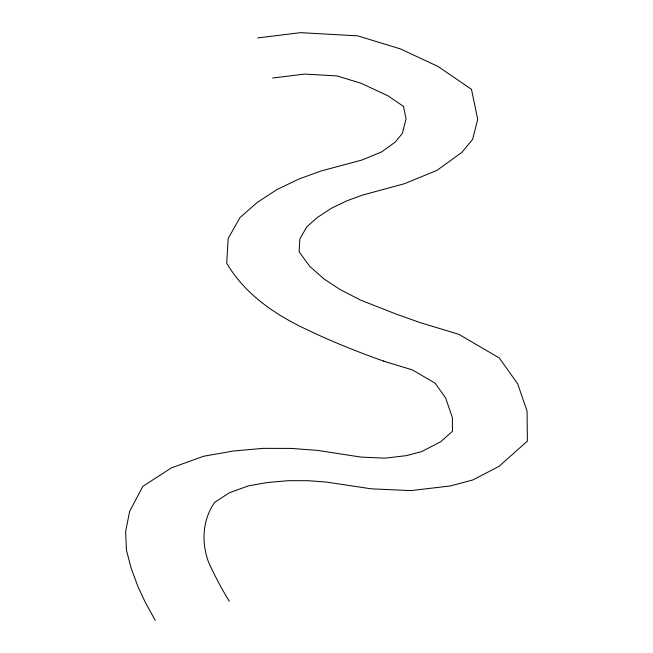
<?xml version="1.0" encoding="UTF-8"?>
<svg xmlns="http://www.w3.org/2000/svg" width="653" height="653" viewBox="0 0 653 653"><rect width="100%" height="100%" fill="white"/><g stroke="black" fill="none" stroke-linecap="round" stroke-linejoin="round"><path stroke-width="0.98" d="M257.755 37.939L300.543 32.65L357.762 35.866L400.509 48.934L437.975 66.418L471.474 89.339L477.702 119.311L472.625 139.383L461.965 152.312L436.898 170.409L404.436 183.713L362.456 195.1L347.086 200.732L331.716 208.087L317.472 217.392L306.788 226.811L299.849 239.039L299.098 251.813L309.783 266.416L324.035 278.97L340.344 289.687L360.774 300.184L396.126 314.077L420.197 322.631L458.928 334.377L499.325 357.991L517.682 383.833L527.069 411.112L527.387 441.101L498.949 466.422L472.78 479.971L450.26 485.963L410.941 490.599L371.247 488.828L326.369 482.061L308.322 480.706L288.357 480.673L267.093 482.559L248.442 485.848L229.554 492.68L214.821 502.206C202.389 519.641 201.23 542.455 208.56 562.168C214.625 575.677 221.645 588.72 229.325 601.372M272.644 78.034L304.641 74.075L336.924 75.895L361.207 83.315L388.062 95.852L403.489 106.406L406.06 118.781L402.346 133.457L395.22 142.101L381.507 151.994L361.795 160.083L320.827 171.045L298.617 179.175L277.027 189.517L257.111 202.528L240.002 217.596L228.166 238.459L226.713 263.208C245.234 294.658 275.55 315.024 307.979 330.132C332.965 342.074 358.701 352.318 384.805 361.525M383.409 361.101L412.378 369.892L435.167 383.213L445.591 397.889L452.325 417.447L452.472 431.258L440.734 441.714L421.601 451.615L406.55 455.623L385.033 458.161L360.929 457.084L317.301 450.366L291.222 448.407L263.167 448.366L233.439 451.003L203.589 456.259L171.364 467.915L142.811 486.387L129.645 511.389L125.613 531.591L126.462 550.21L131.041 567.832L137.905 586.557L145.448 602.646L155.243 620.35"/></g></svg>
